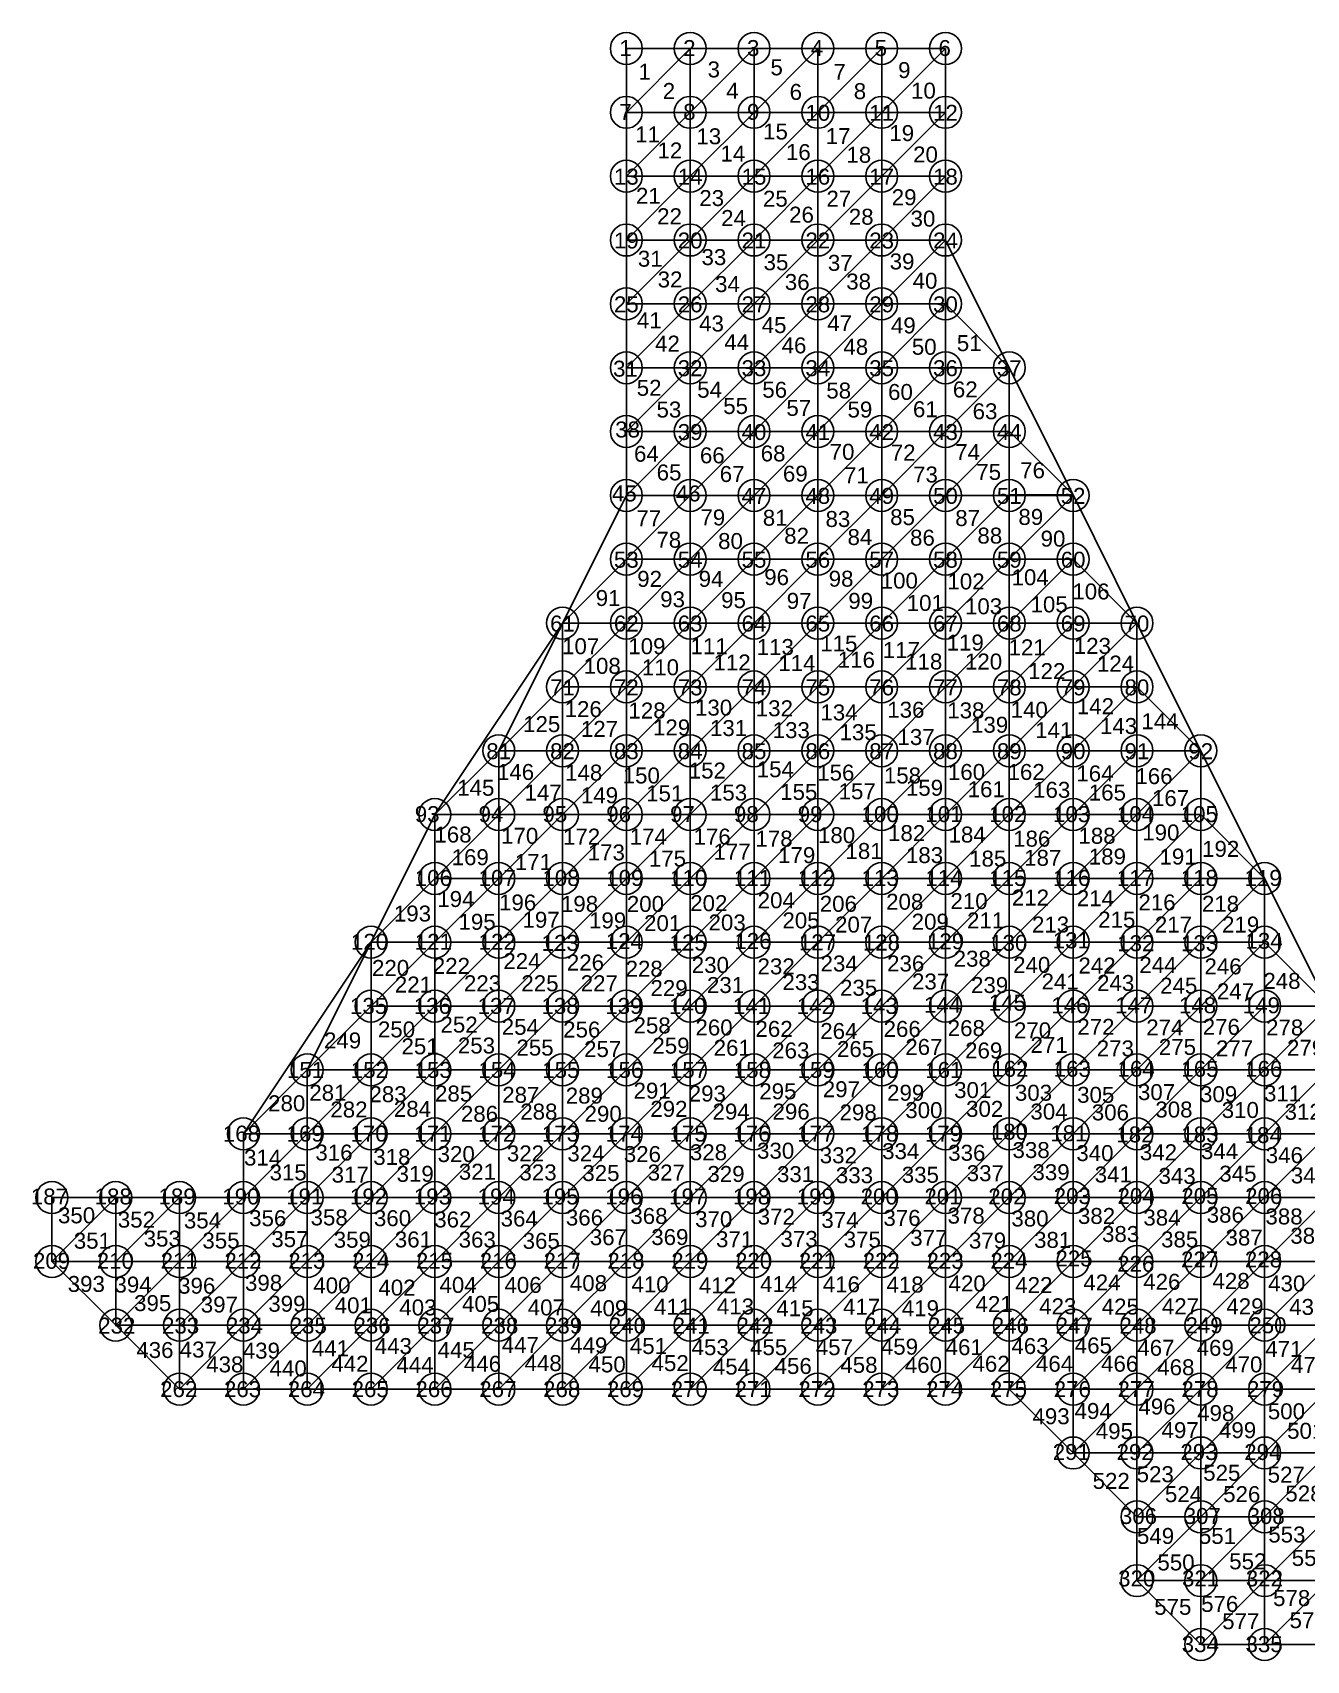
# Model space of a CAD drawing. Header units: inches. Extents: x -1 to 121, y -17 to 101.
# Drawn here: x -1.2 to 78.6, y -1 to 101 of the extents above; entities that cross this region are included whole.
import ezdxf

# ---------------------------------------------------------------- set-up
doc = ezdxf.new("R2010")
doc.units = ezdxf.units.IN
doc.header["$MEASUREMENT"] = 0
for name, color, linetype in [('ELEMENTO TRIANGULAR', 7, 'Continuous'), ('NODE', 7, 'Continuous'), ('NÚMERO DO ELEMENTO', 7, 'Continuous'), ('NÚMERO DOS NÓS', 7, 'Continuous')]:
    doc.layers.add(name, color=color, linetype=linetype)
doc.styles.get("Standard").update_dxf_attribs({"font": 'arial.ttf'})

msp = doc.modelspace()

# ---------------------------------------------------------------- linework, layer by layer
at = {"layer": 'ELEMENTO TRIANGULAR'}
for p, q in [((56, 88), (60, 80)), ((60, 80), (64, 72.03)), ((36, 72), (32, 64)), ((64, 72.03), (68, 64)), ((24, 52), (32, 64)), ((32, 64), (28, 56)), ((68, 64), (72, 56)), ((72, 56), (76, 48)), ((24, 52), (20, 44)), ((76, 48), (80, 40)), ((12, 32), (20, 44)), ((20, 44), (16, 36))]:
    msp.add_line(p, q, dxfattribs=at)
for points in [[(40, 100), (36, 96), (36, 100), (40, 100)], [(40, 100), (40, 96), (36, 96), (40, 100)], [(44, 100), (40, 96), (40, 100), (44, 100)], [(44, 100), (44, 96), (40, 96), (44, 100)], [(48, 100), (44, 96), (44, 100), (48, 100)], [(48, 100), (48, 96), (44, 96), (48, 100)], [(52, 100), (48, 96), (48, 100), (52, 100)], [(52, 100), (52, 96), (48, 96), (52, 100)], [(56, 100), (52, 96), (52, 100), (56, 100)], [(56, 100), (56, 96), (52, 96), (56, 100)], [(40, 96), (36, 92), (36, 96), (40, 96)], [(40, 96), (40, 92), (36, 92), (40, 96)], [(44, 96), (40, 92), (40, 96), (44, 96)], [(44, 96), (44, 92), (40, 92), (44, 96)], [(48, 96), (44, 92), (44, 96), (48, 96)], [(48, 96), (48, 92), (44, 92), (48, 96)], [(52, 96), (48, 92), (48, 96), (52, 96)], [(52, 96), (52, 92), (48, 92), (52, 96)], [(56, 96), (52, 92), (52, 96), (56, 96)], [(56, 96), (56, 92), (52, 92), (56, 96)], [(40, 92), (36, 88), (36, 92), (40, 92)], [(40, 92), (40, 88), (36, 88), (40, 92)], [(44, 92), (40, 88), (40, 92), (44, 92)], [(44, 92), (44, 88), (40, 88), (44, 92)], [(48, 92), (44, 88), (44, 92), (48, 92)], [(48, 92), (48, 88), (44, 88), (48, 92)], [(52, 92), (48, 88), (48, 92), (52, 92)], [(52, 92), (52, 88), (48, 88), (52, 92)], [(56, 92), (52, 88), (52, 92), (56, 92)], [(56, 92), (56, 88), (52, 88), (56, 92)], [(40, 88), (36, 84), (36, 88), (40, 88)], [(40, 88), (40, 84), (36, 84), (40, 88)], [(44, 88), (40, 84), (40, 88), (44, 88)], [(44, 88), (44, 84), (40, 84), (44, 88)], [(48, 88), (44, 84), (44, 88), (48, 88)], [(48, 88), (48, 84), (44, 84), (48, 88)], [(52, 88), (48, 84), (48, 88), (52, 88)], [(52, 88), (52, 84), (48, 84), (52, 88)], [(56, 88), (52, 84), (52, 88), (56, 88)], [(56, 88), (56, 84), (52, 84), (56, 88)], [(40, 84), (36, 80), (36, 84), (40, 84)], [(40, 84), (40, 80), (36, 80), (40, 84)], [(44, 84), (40, 80), (40, 84), (44, 84)], [(44, 84), (44, 80), (40, 80), (44, 84)], [(48, 84), (44, 80), (44, 84), (48, 84)], [(48, 84), (48, 80), (44, 80), (48, 84)], [(52, 84), (48, 80), (48, 84), (52, 84)], [(52, 84), (52, 80), (48, 80), (52, 84)], [(56, 84), (52, 80), (52, 84), (56, 84)], [(56, 84), (56, 80), (52, 80), (56, 84)], [(60, 80), (56, 80), (56, 84), (60, 80)], [(40, 80), (36, 76), (36, 80), (40, 80)], [(40, 80), (40, 76), (36, 76), (40, 80)], [(44, 80), (40, 76), (40, 80), (44, 80)], [(44, 80), (44, 76), (40, 76), (44, 80)], [(48, 80), (44, 76), (44, 80), (48, 80)], [(48, 80), (48, 76), (44, 76), (48, 80)], [(52, 80), (48, 76), (48, 80), (52, 80)], [(52, 80), (52, 76), (48, 76), (52, 80)], [(56, 80), (52, 76), (52, 80), (56, 80)], [(56, 80), (56, 76), (52, 76), (56, 80)], [(60, 80), (56, 76), (56, 80), (60, 80)], [(60, 80), (60, 76), (56, 76), (60, 80)], [(40, 76), (36, 72), (36, 76), (40, 76)], [(40, 76), (40, 72), (36, 72), (40, 76)], [(44, 76), (40, 72), (40, 76), (44, 76)], [(44, 76), (44, 72), (40, 72), (44, 76)], [(48, 76), (44, 72), (44, 76), (48, 76)], [(48, 76), (48, 72), (44, 72), (48, 76)], [(52, 76), (48, 72), (48, 76), (52, 76)], [(52, 76), (52, 72), (48, 72), (52, 76)], [(56, 76), (52, 72), (52, 76), (56, 76)], [(56, 76), (56, 72), (52, 72), (56, 76)], [(60, 76), (56, 72), (56, 76), (60, 76)], [(60, 76), (60, 72), (56, 72), (60, 76)], [(64, 72.03), (60, 72.03), (60, 76.03), (64, 72.03)], [(40, 72), (36, 68), (36, 72), (40, 72)], [(40, 72), (40, 68), (36, 68), (40, 72)], [(44, 72), (40, 68), (40, 72), (44, 72)], [(44, 72), (44, 68), (40, 68), (44, 72)], [(48, 72), (44, 68), (44, 72), (48, 72)], [(48, 72), (48, 68), (44, 68), (48, 72)], [(52, 72), (48, 68), (48, 72), (52, 72)], [(52, 72), (52, 68), (48, 68), (52, 72)], [(56, 72), (52, 68), (52, 72), (56, 72)], [(56, 72), (56, 68), (52, 68), (56, 72)], [(60, 72), (56, 68), (56, 72), (60, 72)], [(60, 72), (60, 68), (56, 68), (60, 72)], [(64, 72), (60, 68), (60, 72), (64, 72)], [(64, 72), (64, 68), (60, 68), (64, 72)], [(36, 68), (36, 64), (32, 64), (36, 68)], [(40, 68), (36, 64), (36, 68), (40, 68)], [(40, 68), (40, 64), (36, 64), (40, 68)], [(44, 68), (40, 64), (40, 68), (44, 68)], [(44, 68), (44, 64), (40, 64), (44, 68)], [(48, 68), (44, 64), (44, 68), (48, 68)], [(48, 68), (48, 64), (44, 64), (48, 68)], [(52, 68), (48, 64), (48, 68), (52, 68)], [(52, 68), (52, 64), (48, 64), (52, 68)], [(56, 68), (52, 64), (52, 68), (56, 68)], [(56, 68), (56, 64), (52, 64), (56, 68)], [(60, 68), (56, 64), (56, 68), (60, 68)], [(60, 68), (60, 64), (56, 64), (60, 68)], [(64, 68), (60, 64), (60, 68), (64, 68)], [(64, 68), (64, 64), (60, 64), (64, 68)], [(68, 64), (64, 64), (64, 68), (68, 64)], [(36, 64), (32, 60), (32, 64), (36, 64)], [(36, 64), (36, 60), (32, 60), (36, 64)], [(40, 64), (36, 60), (36, 64), (40, 64)], [(40, 64), (40, 60), (36, 60), (40, 64)], [(44, 64), (40, 60), (40, 64), (44, 64)], [(44, 64), (44, 60), (40, 60), (44, 64)], [(48, 64), (44, 60), (44, 64), (48, 64)], [(48, 64), (48, 60), (44, 60), (48, 64)], [(52, 64), (48, 60), (48, 64), (52, 64)], [(52, 64), (52, 60), (48, 60), (52, 64)], [(56, 64), (52, 60), (52, 64), (56, 64)], [(56, 64), (56, 60), (52, 60), (56, 64)], [(60, 64), (56, 60), (56, 64), (60, 64)], [(60, 64), (60, 60), (56, 60), (60, 64)], [(64, 64), (60, 60), (60, 64), (64, 64)], [(64, 64), (64, 60), (60, 60), (64, 64)], [(68, 64), (64, 60), (64, 64), (68, 64)], [(68, 64), (68, 60), (64, 60), (68, 64)], [(32, 60), (32, 56), (28, 56), (32, 60)], [(36, 60), (32, 56), (32, 60), (36, 60)], [(36, 60), (36, 56), (32, 56), (36, 60)], [(40, 60), (36, 56), (36, 60), (40, 60)], [(40, 60), (40, 56), (36, 56), (40, 60)], [(44, 60), (40, 56), (40, 60), (44, 60)], [(44, 60), (44, 56), (40, 56), (44, 60)], [(48, 60), (44, 56), (44, 60), (48, 60)], [(48, 60), (48, 56), (44, 56), (48, 60)], [(52, 60), (48, 56), (48, 60), (52, 60)], [(52, 60), (52, 56), (48, 56), (52, 60)], [(56, 60), (52, 56), (52, 60), (56, 60)], [(56, 60), (56, 56), (52, 56), (56, 60)], [(60, 60), (56, 56), (56, 60), (60, 60)], [(60, 60), (60, 56), (56, 56), (60, 60)], [(64, 60), (60, 56), (60, 60), (64, 60)], [(64, 60), (64, 56), (60, 56), (64, 60)], [(68, 60), (64, 56), (64, 60), (68, 60)], [(68, 60), (68, 56), (64, 56), (68, 60)], [(72, 56), (68, 56), (68, 60), (72, 56)], [(28, 56), (28, 52), (24, 52), (28, 56)], [(32, 56), (28, 52), (28, 56), (32, 56)], [(32, 56), (32, 52), (28, 52), (32, 56)], [(36, 56), (32, 52), (32, 56), (36, 56)], [(36, 56), (36, 52), (32, 52), (36, 56)], [(40, 56), (36, 52), (36, 56), (40, 56)], [(40, 56), (40, 52), (36, 52), (40, 56)], [(44, 56), (40, 52), (40, 56), (44, 56)], [(44, 56), (44, 52), (40, 52), (44, 56)], [(48, 56), (44, 52), (44, 56), (48, 56)], [(48, 56), (48, 52), (44, 52), (48, 56)], [(52, 56), (48, 52), (48, 56), (52, 56)], [(52, 56), (52, 52), (48, 52), (52, 56)], [(56, 56), (52, 52), (52, 56), (56, 56)], [(56, 56), (56, 52), (52, 52), (56, 56)], [(60, 56), (56, 52), (56, 56), (60, 56)], [(60, 56), (60, 52), (56, 52), (60, 56)], [(64, 56), (60, 52), (60, 56), (64, 56)], [(64, 56), (64, 52), (60, 52), (64, 56)], [(68, 56), (64, 52), (64, 56), (68, 56)], [(68, 56), (68, 52), (64, 52), (68, 56)], [(72, 56), (68, 52), (68, 56), (72, 56)], [(72, 56), (72, 52), (68, 52), (72, 56)], [(28, 52), (24, 48), (24, 52), (28, 52)], [(28, 52), (28, 48), (24, 48), (28, 52)], [(32, 52), (28, 48), (28, 52), (32, 52)], [(32, 52), (32, 48), (28, 48), (32, 52)], [(36, 52), (32, 48), (32, 52), (36, 52)], [(36, 52), (36, 48), (32, 48), (36, 52)], [(40, 52), (36, 48), (36, 52), (40, 52)], [(40, 52), (40, 48), (36, 48), (40, 52)], [(44, 52), (40, 48), (40, 52), (44, 52)], [(44, 52), (44, 48), (40, 48), (44, 52)], [(48, 52), (44, 48), (44, 52), (48, 52)], [(48, 52), (48, 48), (44, 48), (48, 52)], [(52, 52), (48, 48), (48, 52), (52, 52)], [(52, 52), (52, 48), (48, 48), (52, 52)], [(56, 52), (52, 48), (52, 52), (56, 52)], [(56, 52), (56, 48), (52, 48), (56, 52)], [(60, 52), (56, 48), (56, 52), (60, 52)], [(60, 52), (60, 48), (56, 48), (60, 52)], [(64, 52), (60, 48), (60, 52), (64, 52)], [(64, 52), (64, 48), (60, 48), (64, 52)], [(68, 52), (64, 48), (64, 52), (68, 52)], [(68, 52), (68, 48), (64, 48), (68, 52)], [(72, 52), (68, 48), (68, 52), (72, 52)], [(72, 52), (72, 48), (68, 48), (72, 52)], [(76, 48), (72, 48), (72, 52), (76, 48)], [(24, 48), (24, 44), (20, 44), (24, 48)], [(28, 48), (24, 44), (24, 48), (28, 48)], [(28, 48), (28, 44), (24, 44), (28, 48)], [(32, 48), (28, 44), (28, 48), (32, 48)], [(32, 48), (32, 44), (28, 44), (32, 48)], [(36, 48), (32, 44), (32, 48), (36, 48)], [(36, 48), (36, 44), (32, 44), (36, 48)], [(40, 48), (36, 44), (36, 48), (40, 48)], [(40, 48), (40, 44), (36, 44), (40, 48)], [(40, 48), (36, 44), (36, 48), (40, 48)], [(40, 48), (40, 44), (36, 44), (40, 48)], [(44, 48), (40, 44), (40, 48), (44, 48)], [(44, 48), (44, 44), (40, 44), (44, 48)], [(48, 48), (44, 44), (44, 48), (48, 48)], [(48, 48), (48, 44), (44, 44), (48, 48)], [(52, 48), (48, 44), (48, 48), (52, 48)], [(52, 48), (52, 44), (48, 44), (52, 48)], [(56, 48), (52, 44), (52, 48), (56, 48)], [(56, 48), (56, 44), (52, 44), (56, 48)], [(60, 48), (56, 44), (56, 48), (60, 48)], [(60, 48), (60, 44), (56, 44), (60, 48)], [(64, 48), (60, 44), (60, 48), (64, 48)], [(64, 48), (64, 44), (60, 44), (64, 48)], [(68, 48), (64, 44), (64, 48), (68, 48)], [(68, 48), (68, 44), (64, 44), (68, 48)], [(72, 48), (68, 44), (68, 48), (72, 48)], [(72, 48), (72, 44), (68, 44), (72, 48)], [(76, 48), (72, 44), (72, 48), (76, 48)], [(76, 48), (76, 44), (72, 44), (76, 48)], [(24, 44), (20, 40), (20, 44), (24, 44)], [(24, 44), (24, 40), (20, 40), (24, 44)], [(28, 44), (24, 40), (24, 44), (28, 44)], [(28, 44), (28, 40), (24, 40), (28, 44)], [(32, 44), (28, 40), (28, 44), (32, 44)], [(32, 44), (32, 40), (28, 40), (32, 44)], [(36, 44), (32, 40), (32, 44), (36, 44)], [(36, 44), (36, 40), (32, 40), (36, 44)], [(40, 44), (36, 40), (36, 44), (40, 44)], [(40, 44), (40, 40), (36, 40), (40, 44)], [(40, 44), (36, 40), (36, 44), (40, 44)], [(40, 44), (40, 40), (36, 40), (40, 44)], [(44, 44), (40, 40), (40, 44), (44, 44)], [(44, 44), (44, 40), (40, 40), (44, 44)], [(48, 44), (44, 40), (44, 44), (48, 44)], [(48, 44), (48, 40), (44, 40), (48, 44)], [(52, 44), (48, 40), (48, 44), (52, 44)], [(52, 44), (52, 40), (48, 40), (52, 44)], [(56, 44), (52, 40), (52, 44), (56, 44)], [(56, 44), (56, 40), (52, 40), (56, 44)], [(60, 44), (56, 40), (56, 44), (60, 44)], [(60, 44), (60, 40), (56, 40), (60, 44)], [(64, 44), (60, 40), (60, 44), (64, 44)], [(64, 44), (64, 40), (60, 40), (64, 44)], [(68, 44), (64, 40), (64, 44), (68, 44)], [(68, 44), (68, 40), (64, 40), (68, 44)], [(72, 44), (68, 40), (68, 44), (72, 44)], [(72, 44), (72, 40), (68, 40), (72, 44)], [(76, 44), (72, 40), (72, 44), (76, 44)], [(76, 44), (76, 40), (72, 40), (76, 44)], [(80, 40), (76, 40), (76, 44), (80, 40)], [(20, 40), (20, 36), (16, 36), (20, 40)], [(24, 40), (20, 36), (20, 40), (24, 40)], [(24, 40), (24, 36), (20, 36), (24, 40)], [(28, 40), (24, 36), (24, 40), (28, 40)], [(28, 40), (28, 36), (24, 36), (28, 40)], [(32, 40), (28, 36), (28, 40), (32, 40)], [(32, 40), (32, 36), (28, 36), (32, 40)], [(36, 40), (32, 36), (32, 40), (36, 40)], [(36, 40), (36, 36), (32, 36), (36, 40)], [(40, 40), (36, 36), (36, 40), (40, 40)], [(40, 40), (40, 36), (36, 36), (40, 40)], [(40, 40), (36, 36), (36, 40), (40, 40)], [(40, 40), (40, 36), (36, 36), (40, 40)], [(44, 40), (40, 36), (40, 40), (44, 40)], [(44, 40), (44, 36), (40, 36), (44, 40)], [(48, 40), (44, 36), (44, 40), (48, 40)], [(48, 40), (48, 36), (44, 36), (48, 40)], [(52, 40), (48, 36), (48, 40), (52, 40)], [(52, 40), (52, 36), (48, 36), (52, 40)], [(56, 40), (52, 36), (52, 40), (56, 40)], [(56, 40), (56, 36), (52, 36), (56, 40)], [(60, 40), (56, 36), (56, 40), (60, 40)], [(60, 40), (60, 36), (56, 36), (60, 40)], [(64, 40), (60, 36), (60, 40), (64, 40)], [(64, 40), (64, 36), (60, 36), (64, 40)], [(68, 40), (64, 36), (64, 40), (68, 40)], [(68, 40), (68, 36), (64, 36), (68, 40)], [(72, 40), (68, 36), (68, 40), (72, 40)], [(72, 40), (72, 36), (68, 36), (72, 40)], [(76, 40), (72, 36), (72, 40), (76, 40)], [(76, 40), (76, 36), (72, 36), (76, 40)], [(80, 40), (76, 36), (76, 40), (80, 40)], [(80, 40), (80, 36), (76, 36), (80, 40)], [(16, 36), (16, 32), (12, 32), (16, 36)], [(20, 36), (16, 32), (16, 36), (20, 36)], [(20, 36), (20, 32), (16, 32), (20, 36)], [(24, 36), (20, 32), (20, 36), (24, 36)], [(24, 36), (24, 32), (20, 32), (24, 36)], [(28, 36), (24, 32), (24, 36), (28, 36)], [(28, 36), (28, 32), (24, 32), (28, 36)], [(32, 36), (28, 32), (28, 36), (32, 36)], [(32, 36), (32, 32), (28, 32), (32, 36)], [(36, 36), (32, 32), (32, 36), (36, 36)], [(36, 36), (36, 32), (32, 32), (36, 36)], [(40, 36), (36, 32), (36, 36), (40, 36)], [(40, 36), (40, 32), (36, 32), (40, 36)], [(40, 36), (36, 32), (36, 36), (40, 36)], [(40, 36), (40, 32), (36, 32), (40, 36)], [(44, 36), (40, 32), (40, 36), (44, 36)], [(44, 36), (44, 32), (40, 32), (44, 36)], [(48, 36), (44, 32), (44, 36), (48, 36)], [(48, 36), (48, 32), (44, 32), (48, 36)], [(52, 36), (48, 32), (48, 36), (52, 36)], [(52, 36), (52, 32), (48, 32), (52, 36)], [(56, 36), (52, 32), (52, 36), (56, 36)], [(56, 36), (56, 32), (52, 32), (56, 36)], [(60, 36), (56, 32), (56, 36), (60, 36)], [(60, 36), (60, 32), (56, 32), (60, 36)], [(64, 36), (60, 32), (60, 36), (64, 36)], [(64, 36), (64, 32), (60, 32), (64, 36)], [(68, 36), (64, 32), (64, 36), (68, 36)], [(68, 36), (68, 32), (64, 32), (68, 36)], [(72, 36), (68, 32), (68, 36), (72, 36)], [(72, 36), (72, 32), (68, 32), (72, 36)], [(76, 36), (72, 32), (72, 36), (76, 36)], [(76, 36), (76, 32), (72, 32), (76, 36)], [(80, 36), (76, 32), (76, 36), (80, 36)], [(80, 36), (80, 32), (76, 32), (80, 36)], [(16, 32), (12, 28), (12, 32), (16, 32)], [(16, 32), (16, 28), (12, 28), (16, 32)], [(20, 32), (16, 28), (16, 32), (20, 32)], [(20, 32), (20, 28), (16, 28), (20, 32)], [(24, 32), (20, 28), (20, 32), (24, 32)], [(24, 32), (24, 28), (20, 28), (24, 32)], [(28, 32), (24, 28), (24, 32), (28, 32)], [(28, 32), (28, 28), (24, 28), (28, 32)], [(32, 32), (28, 28), (28, 32), (32, 32)], [(32, 32), (32, 28), (28, 28), (32, 32)], [(36, 32), (32, 28), (32, 32), (36, 32)], [(36, 32), (36, 28), (32, 28), (36, 32)], [(40, 32), (36, 28), (36, 32), (40, 32)], [(40, 32), (40, 28), (36, 28), (40, 32)], [(40, 32), (36, 28), (36, 32), (40, 32)], [(40, 32), (40, 28), (36, 28), (40, 32)], [(44, 32), (40, 28), (40, 32), (44, 32)], [(44, 32), (44, 28), (40, 28), (44, 32)], [(48, 32), (44, 28), (44, 32), (48, 32)], [(48, 32), (48, 28), (44, 28), (48, 32)], [(52, 32), (48, 28), (48, 32), (52, 32)], [(52, 32), (52, 28), (48, 28), (52, 32)], [(56, 32), (52, 28), (52, 32), (56, 32)], [(56, 32), (56, 28), (52, 28), (56, 32)], [(60, 32), (56, 28), (56, 32), (60, 32)], [(60, 32), (60, 28), (56, 28), (60, 32)], [(64, 32), (60, 28), (60, 32), (64, 32)], [(64, 32), (64, 28), (60, 28), (64, 32)], [(68, 32), (64, 28), (64, 32), (68, 32)], [(68, 32), (68, 28), (64, 28), (68, 32)], [(72, 32), (68, 28), (68, 32), (72, 32)], [(72, 32), (72, 28), (68, 28), (72, 32)], [(76, 32), (72, 28), (72, 32), (76, 32)], [(76, 32), (76, 28), (72, 28), (76, 32)], [(80, 32), (76, 28), (76, 32), (80, 32)], [(80, 32), (80, 28), (76, 28), (80, 32)], [(4, 28), (0, 24), (0, 28), (4, 28)], [(4, 28), (4, 24), (0, 24), (4, 28)], [(8, 28), (4, 24), (4, 28), (8, 28)], [(8, 28), (8, 24), (4, 24), (8, 28)], [(12, 28), (8, 24), (8, 28), (12, 28)], [(12, 28), (12, 24), (8, 24), (12, 28)], [(16, 28), (12, 24), (12, 28), (16, 28)], [(16, 28), (16, 24), (12, 24), (16, 28)], [(20, 28), (16, 24), (16, 28), (20, 28)], [(20, 28), (20, 24), (16, 24), (20, 28)], [(24, 28), (20, 24), (20, 28), (24, 28)], [(24, 28), (24, 24), (20, 24), (24, 28)], [(28, 28), (24, 24), (24, 28), (28, 28)], [(28, 28), (28, 24), (24, 24), (28, 28)], [(32, 28), (28, 24), (28, 28), (32, 28)], [(32, 28), (32, 24), (28, 24), (32, 28)], [(36, 28), (32, 24), (32, 28), (36, 28)], [(36, 28), (36, 24), (32, 24), (36, 28)], [(40, 28), (36, 24), (36, 28), (40, 28)], [(40, 28), (40, 24), (36, 24), (40, 28)], [(40, 28), (36, 24), (36, 28), (40, 28)], [(40, 28), (40, 24), (36, 24), (40, 28)], [(44, 28), (40, 24), (40, 28), (44, 28)], [(44, 28), (44, 24), (40, 24), (44, 28)], [(48, 28), (44, 24), (44, 28), (48, 28)], [(48, 28), (48, 24), (44, 24), (48, 28)], [(52, 28), (48, 24), (48, 28), (52, 28)], [(52, 28), (52, 24), (48, 24), (52, 28)], [(56, 28), (52, 24), (52, 28), (56, 28)], [(56, 28), (56, 24), (52, 24), (56, 28)], [(60, 28), (56, 24), (56, 28), (60, 28)], [(60, 28), (60, 24), (56, 24), (60, 28)], [(64, 28), (60, 24), (60, 28), (64, 28)], [(64, 28), (64, 24), (60, 24), (64, 28)], [(68, 28), (64, 24), (64, 28), (68, 28)], [(68, 28), (68, 24), (64, 24), (68, 28)], [(72, 28), (68, 24), (68, 28), (72, 28)], [(72, 28), (72, 24), (68, 24), (72, 28)], [(76, 28), (72, 24), (72, 28), (76, 28)], [(76, 28), (76, 24), (72, 24), (76, 28)], [(80, 28), (76, 24), (76, 28), (80, 28)], [(80, 28), (80, 24), (76, 24), (80, 28)], [(0, 24), (4, 24), (4, 20), (0, 24)], [(8, 24), (4, 20), (4, 24), (8, 24)], [(8, 24), (8, 20), (4, 20), (8, 24)], [(12, 24), (8, 20), (8, 24), (12, 24)], [(12, 24), (12, 20), (8, 20), (12, 24)], [(16, 24), (12, 20), (12, 24), (16, 24)], [(16, 24), (16, 20), (12, 20), (16, 24)], [(20, 24), (16, 20), (16, 24), (20, 24)], [(20, 24), (20, 20), (16, 20), (20, 24)], [(24, 24), (20, 20), (20, 24), (24, 24)], [(24, 24), (24, 20), (20, 20), (24, 24)], [(28, 24), (24, 20), (24, 24), (28, 24)], [(28, 24), (28, 20), (24, 20), (28, 24)], [(32, 24), (28, 20), (28, 24), (32, 24)], [(32, 24), (32, 20), (28, 20), (32, 24)], [(36, 24), (32, 20), (32, 24), (36, 24)], [(36, 24), (36, 20), (32, 20), (36, 24)], [(40, 24), (36, 20), (36, 24), (40, 24)], [(40, 24), (40, 20), (36, 20), (40, 24)], [(40, 24), (36, 20), (36, 24), (40, 24)], [(40, 24), (40, 20), (36, 20), (40, 24)], [(44, 24), (40, 20), (40, 24), (44, 24)], [(44, 24), (44, 20), (40, 20), (44, 24)], [(48, 24), (44, 20), (44, 24), (48, 24)], [(48, 24), (48, 20), (44, 20), (48, 24)], [(52, 24), (48, 20), (48, 24), (52, 24)], [(52, 24), (52, 20), (48, 20), (52, 24)], [(56, 24), (52, 20), (52, 24), (56, 24)], [(56, 24), (56, 20), (52, 20), (56, 24)], [(60, 24), (56, 20), (56, 24), (60, 24)], [(60, 24), (60, 20), (56, 20), (60, 24)], [(64, 24), (60, 20), (60, 24), (64, 24)], [(64, 24), (64, 20), (60, 20), (64, 24)], [(68, 24), (64, 20), (64, 24), (68, 24)], [(68, 24), (68, 20), (64, 20), (68, 24)], [(72, 24), (68, 20), (68, 24), (72, 24)], [(72, 24), (72, 20), (68, 20), (72, 24)], [(76, 24), (72, 20), (72, 24), (76, 24)], [(76, 24), (76, 20), (72, 20), (76, 24)], [(80, 24), (76, 20), (76, 24), (80, 24)], [(80, 24), (80, 20), (76, 20), (80, 24)], [(4, 20), (8, 20), (8, 16), (4, 20)], [(12, 20), (8, 16), (8, 20), (12, 20)], [(12, 20), (12, 16), (8, 16), (12, 20)], [(16, 20), (12, 16), (12, 20), (16, 20)], [(16, 20), (16, 16), (12, 16), (16, 20)], [(20, 20), (16, 16), (16, 20), (20, 20)], [(20, 20), (20, 16), (16, 16), (20, 20)], [(24, 20), (20, 16), (20, 20), (24, 20)], [(24, 20), (24, 16), (20, 16), (24, 20)], [(28, 20), (24, 16), (24, 20), (28, 20)], [(28, 20), (28, 16), (24, 16), (28, 20)], [(32, 20), (28, 16), (28, 20), (32, 20)], [(32, 20), (32, 16), (28, 16), (32, 20)], [(36, 20), (32, 16), (32, 20), (36, 20)], [(36, 20), (36, 16), (32, 16), (36, 20)], [(40, 20), (36, 16), (36, 20), (40, 20)], [(40, 20), (40, 16), (36, 16), (40, 20)], [(44, 20), (40, 16), (40, 20), (44, 20)], [(44, 20), (44, 16), (40, 16), (44, 20)], [(48, 20), (44, 16), (44, 20), (48, 20)], [(48, 20), (48, 16), (44, 16), (48, 20)], [(52, 20), (48, 16), (48, 20), (52, 20)], [(52, 20), (52, 16), (48, 16), (52, 20)], [(56, 20), (52, 16), (52, 20), (56, 20)], [(56, 20), (56, 16), (52, 16), (56, 20)], [(60, 20), (56, 16), (56, 20), (60, 20)], [(60, 20), (60, 16), (56, 16), (60, 20)], [(64, 20), (60, 16), (60, 20), (64, 20)], [(64, 20), (64, 16), (60, 16), (64, 20)], [(68, 20), (64, 16), (64, 20), (68, 20)], [(68, 20), (68, 16), (64, 16), (68, 20)], [(72, 20), (68, 16), (68, 20), (72, 20)], [(72, 20), (72, 16), (68, 16), (72, 20)], [(76, 20), (72, 16), (72, 20), (76, 20)], [(76, 20), (76, 16), (72, 16), (76, 20)], [(80, 20), (76, 16), (76, 20), (80, 20)], [(80, 20), (80, 16), (76, 16), (80, 20)], [(60, 16), (64, 16), (64, 12), (60, 16)], [(68, 16), (64, 12), (64, 16), (68, 16)], [(68, 16), (68, 12), (64, 12), (68, 16)], [(72, 16), (68, 12), (68, 16), (72, 16)], [(72, 16), (72, 12), (68, 12), (72, 16)], [(76, 16), (72, 12), (72, 16), (76, 16)], [(76, 16), (76, 12), (72, 12), (76, 16)], [(80, 16), (76, 12), (76, 16), (80, 16)], [(80, 16), (80, 12), (76, 12), (80, 16)], [(64, 12), (68, 12), (68, 8), (64, 12)], [(72, 12), (68, 8), (68, 12), (72, 12)], [(72, 12), (72, 8), (68, 8), (72, 12)], [(76, 12), (72, 8), (72, 12), (76, 12)], [(76, 12), (76, 8), (72, 8), (76, 12)], [(80, 12), (76, 8), (76, 12), (80, 12)], [(80, 12), (80, 8), (76, 8), (80, 12)], [(72, 8), (68, 4), (68, 8), (72, 8)], [(72, 8), (72, 4), (68, 4), (72, 8)], [(76, 8), (72, 4), (72, 8), (76, 8)], [(76, 8), (76, 4), (72, 4), (76, 8)], [(80, 8), (76, 4), (76, 8), (80, 8)], [(80, 8), (80, 4), (76, 4), (80, 8)], [(68, 4), (72, 4), (72, 0), (68, 4)], [(76, 4), (72, 0), (72, 4), (76, 4)], [(76, 4), (76, 0), (72, 0), (76, 4)], [(80, 4), (76, 0), (76, 4), (80, 4)], [(80, 4), (80, 0), (76, 0), (80, 4)]]:
    msp.add_lwpolyline(points, dxfattribs=at)
at = {"layer": 'NODE'}
for centre in [(36, 100), (40, 100), (44, 100), (48, 100), (52, 100), (56, 100), (36, 96), (40, 96), (44, 96), (48, 96), (52, 96), (56, 96), (36, 92), (40, 92), (44, 92), (48, 92), (52, 92), (56, 92), (36, 88), (40, 88), (44, 88), (48, 88), (52, 88), (56, 88), (36, 84), (40, 84), (44, 84), (48, 84), (52, 84), (56, 84), (36, 80), (40, 80), (44, 80), (48, 80), (52, 80), (56, 80), (60, 80), (36, 76), (40, 76), (44, 76), (48, 76), (52, 76), (56, 76), (60, 76), (36, 72), (40, 72), (44, 72), (48, 72), (52, 72), (56, 72), (60, 72), (64, 72), (36, 68), (40, 68), (44, 68), (48, 68), (52, 68), (56, 68), (60, 68), (64, 68), (32, 64), (36, 64), (40, 64), (44, 64), (48, 64), (52, 64), (56, 64), (60, 64), (64, 64), (68, 64), (32, 60), (36, 60), (40, 60), (44, 60), (48, 60), (52, 60), (56, 60), (60, 60), (64, 60), (68, 60), (28, 56), (32, 56), (36, 56), (40, 56), (44, 56), (48, 56), (52, 56), (56, 56), (60, 56), (64, 56), (68, 56), (72, 56), (24, 52), (28, 52), (32, 52), (36, 52), (40, 52), (44, 52), (48, 52), (52, 52), (56, 52), (60, 52), (64, 52), (68, 52), (72, 52), (24, 48), (28, 48), (32, 48), (36, 48), (40, 48), (44, 48), (48, 48), (52, 48), (56, 48), (60, 48), (64, 48), (68, 48), (72, 48), (76, 48), (20, 44), (24, 44), (28, 44), (32, 44), (36, 44), (40, 44), (44, 44), (48, 44), (52, 44), (56, 44), (60, 44), (64, 44), (68, 44), (72, 44), (76, 44), (20, 40), (24, 40), (28, 40), (32, 40), (36, 40), (40, 40), (44, 40), (48, 40), (52, 40), (56, 40), (60, 40), (64, 40), (68, 40), (72, 40), (76, 40), (16, 36), (20, 36), (24, 36), (28, 36), (32, 36), (36, 36), (40, 36), (44, 36), (48, 36), (52, 36), (56, 36), (60, 36), (64, 36), (68, 36), (72, 36), (76, 36), (12, 32), (16, 32), (20, 32), (24, 32), (28, 32), (32, 32), (36, 32), (40, 32), (44, 32), (48, 32), (52, 32), (56, 32), (60, 32), (64, 32), (68, 32), (72, 32), (76, 32), (0, 28), (4, 28), (8, 28), (12, 28), (16, 28), (20, 28), (24, 28), (28, 28), (32, 28), (36, 28), (40, 28), (44, 28), (48, 28), (52, 28), (56, 28), (60, 28), (64, 28), (68, 28), (72, 28), (76, 28), (0, 24), (4, 24), (8, 24), (12, 24), (16, 24), (20, 24), (24, 24), (28, 24), (32, 24), (36, 24), (40, 24), (44, 24), (48, 24), (52, 24), (56, 24), (60, 24), (64, 24), (68, 24), (72, 24), (76, 24), (4, 20), (8, 20), (12, 20), (16, 20), (20, 20), (24, 20), (28, 20), (32, 20), (36, 20), (40, 20), (44, 20), (48, 20), (52, 20), (56, 20), (60, 20), (64, 20), (68, 20), (72, 20), (76, 20), (8, 16), (12, 16), (16, 16), (20, 16), (24, 16), (28, 16), (32, 16), (36, 16), (40, 16), (44, 16), (48, 16), (52, 16), (56, 16), (60, 16), (64, 16), (68, 16), (72, 16), (76, 16), (64, 12), (68, 12), (72, 12), (76, 12), (68, 8), (72, 8), (76, 8), (68, 4), (72, 4), (76, 4), (72, 0), (76, 0)]:
    msp.add_circle(centre, 1, dxfattribs=at)

# ---------------------------------------------------------------- texts
at = {"layer": 'NÚMERO DO ELEMENTO'}
for s, p in [('1', (36.76, 98.05)), ('3', (41.09, 98.19)), ('5', (45.03, 98.32)), ('7', (48.98, 98.04)), ('9', (53.03, 98.15)), ('2', (38.28, 96.84)), ('4', (42.26, 96.85)), ('6', (46.23, 96.78)), ('8', (50.25, 96.83)), ('10', (53.84, 96.86)), ('11', (36.55, 94.12)), ('13', (40.39, 94)), ('15', (44.57, 94.3)), ('17', (48.49, 94.01)), ('19', (52.48, 94.2)), ('12', (37.95, 93.11)), ('14', (41.9, 92.92)), ('16', (46, 93.01)), ('18', (49.79, 92.84)), ('20', (53.97, 92.86)), ('21', (36.6, 90.27)), ('23', (40.57, 90.13)), ('25', (44.56, 90.09)), ('27', (48.54, 90.09)), ('29', (52.63, 90.18)), ('22', (37.93, 88.99)), ('24', (41.94, 88.88)), ('26', (46.2, 89.09)), ('28', (49.94, 88.96)), ('30', (53.81, 88.84)), ('31', (36.72, 86.33)), ('33', (40.71, 86.43)), ('35', (44.6, 86.11)), ('37', (48.63, 86.07)), ('39', (52.5, 86.16)), ('32', (37.96, 85.03)), ('34', (41.56, 84.74)), ('36', (45.93, 84.87)), ('38', (49.78, 84.9)), ('40', (53.94, 84.95)), ('41', (36.66, 82.47)), ('43', (40.56, 82.27)), ('45', (44.48, 82.17)), ('47', (48.59, 82.29)), ('49', (52.58, 82.15)), ('42', (37.8, 81.01)), ('44', (42.14, 81.1)), ('46', (45.73, 80.9)), ('48', (49.6, 80.81)), ('50', (53.89, 80.81)), ('51', (56.71, 81.04)), ('52', (36.65, 78.24)), ('54', (40.44, 78.12)), ('56', (44.52, 78.12)), ('58', (48.53, 78.07)), ('60', (52.4, 77.98)), ('62', (56.46, 78.14)), ('53', (37.89, 76.88)), ('55', (42.07, 77.1)), ('57', (46.03, 76.98)), ('59', (49.86, 76.88)), ('61', (53.96, 76.9)), ('63', (57.7, 76.77)), ('64', (36.48, 74.11)), ('66', (40.61, 74.01)), ('68', (44.42, 74.13)), ('70', (48.74, 74.23)), ('72', (52.57, 74.18)), ('74', (56.61, 74.21)), ('65', (37.9, 72.94)), ('67', (41.85, 72.84)), ('69', (45.81, 72.86)), ('71', (49.64, 72.76)), ('73', (53.97, 72.81)), ('75', (57.93, 72.97)), ('76', (60.68, 73.07)), ('77', (36.63, 70.07)), ('79', (40.64, 70.12)), ('81', (44.55, 70.1)), ('83', (48.48, 70.02)), ('85', (52.53, 70.14)), ('87', (56.61, 70.08)), ('89', (60.57, 70.15)), ('78', (37.88, 68.72)), ('80', (41.75, 68.64)), ('82', (45.89, 68.97)), ('84', (49.86, 68.89)), ('86', (53.78, 68.85)), ('88', (58, 68.98)), ('90', (61.96, 68.79)), ('96', (44.64, 66.38)), ('104', (60.14, 66.37)), ('92', (36.68, 66.27)), ('94', (40.53, 66.27)), ('98', (48.68, 66.28)), ('100', (51.94, 66.16)), ('102', (56.12, 66.11)), ('106', (63.95, 65.48)), ('91', (34.08, 65.07)), ('93', (38.12, 64.99)), ('95', (41.94, 64.94)), ('97', (46.05, 64.89)), ('99', (49.91, 64.89)), ('101', (53.57, 64.76)), ('103', (57.22, 64.55)), ('105', (61.33, 64.67)), ('119', (56.07, 62.28)), ('107', (31.97, 62.05)), ('109', (36.12, 62.05)), ('111', (40.02, 62.05)), ('113', (44.17, 62)), ('115', (48.15, 62.22)), ('117', (52.07, 61.81)), ('121', (59.95, 61.98)), ('123', (64.04, 62.07)), ('108', (33.32, 60.82)), ('110', (36.97, 60.73)), ('112', (41.46, 61.03)), ('114', (45.52, 60.99)), ('116', (49.25, 61.2)), ('118', (53.47, 61.09)), ('120', (57.22, 61.09)), ('122', (61.18, 60.49)), ('124', (65.49, 60.96)), ('130', (40.3, 58.2)), ('132', (44.11, 58.16)), ('142', (64.23, 58.29)), ('125', (29.53, 57.17)), ('126', (32.13, 58.11)), ('128', (36.13, 58.02)), ('134', (48.16, 57.9)), ('136', (52.35, 58.07)), ('138', (56.11, 58.03)), ('139', (57.6, 57.13)), ('140', (60.08, 58.07)), ('144', (68.28, 57.35)), ('127', (33.15, 56.87)), ('129', (37.67, 56.96)), ('131', (41.24, 56.92)), ('133', (45.17, 56.79)), ('135', (49.36, 56.66)), ('137', (52.99, 56.36)), ('141', (61.62, 56.79)), ('143', (65.68, 57.05)), ('146', (27.89, 54.17)), ('148', (32.16, 54.13)), ('152', (39.91, 54.26)), ('154', (44.17, 54.34)), ('156', (47.96, 54.13)), ('160', (56.15, 54.17)), ('162', (59.89, 54.17)), ('164', (64.2, 54.08)), ('145', (25.4, 53.18)), ('150', (35.77, 53.95)), ('158', (52.14, 53.95)), ('159', (53.52, 53.18)), ('161', (57.39, 53.09)), ('163', (61.49, 53.05)), ('166', (67.9, 53.91)), ('147', (29.62, 52.88)), ('149', (33.15, 52.71)), ('151', (37.24, 52.83)), ('153', (41.24, 52.88)), ('155', (45.64, 52.92)), ('157', (49.3, 52.96)), ('165', (64.98, 52.88)), ('167', (68.94, 52.53)), ('168', (23.97, 50.25)), ('170', (28.15, 50.17)), ('172', (32.03, 50.12)), ('174', (36.21, 50.12)), ('176', (40.21, 50.12)), ('178', (44.09, 49.99)), ('180', (48.01, 50.21)), ('182', (52.4, 50.34)), ('184', (56.19, 50.25)), ('186', (60.24, 49.99)), ('188', (64.33, 50.17)), ('190', (68.33, 50.38)), ('173', (33.58, 49.13)), ('177', (41.46, 49.18)), ('181', (49.73, 49.22)), ('192', (72.08, 49.35)), ('169', (25.05, 48.83)), ('171', (29.01, 48.53)), ('175', (37.41, 48.74)), ('179', (45.51, 48.96)), ('183', (53.52, 48.96)), ('185', (57.48, 48.74)), ('187', (60.93, 48.79)), ('189', (64.98, 48.87)), ('191', (69.41, 48.87)), ('194', (24.15, 46.21)), ('196', (28.02, 45.99)), ('202', (40, 45.95)), ('204', (44.23, 46.13)), ('206', (48.12, 45.91)), ('208', (52.28, 46.04)), ('210', (56.31, 46.08)), ('212', (60.16, 46.3)), ('214', (64.23, 46.26)), ('216', (68.09, 46)), ('218', (72.07, 45.91)), ('193', (21.43, 45.3)), ('197', (29.49, 44.91)), ('198', (31.9, 45.9)), ('200', (36.03, 45.9)), ('215', (65.57, 44.92)), ('195', (25.48, 44.78)), ('199', (33.66, 44.87)), ('201', (37.11, 44.7)), ('203', (41.15, 44.74)), ('205', (45.78, 44.87)), ('207', (49.08, 44.61)), ('209', (53.88, 44.79)), ('211', (57.35, 44.87)), ('213', (61.42, 44.61)), ('217', (69.12, 44.61)), ('219', (73.33, 44.61)), ('220', (20.06, 41.89)), ('222', (23.87, 42.02)), ('224', (28.29, 42.32)), ('226', (32.27, 42.23)), ('228', (35.95, 41.84)), ('230', (40.1, 42.08)), ('232', (44.22, 41.99)), ('234', (48.17, 42.17)), ('236', (52.34, 42.17)), ('238', (56.51, 42.47)), ('240', (60.24, 42.08)), ('242', (64.33, 42.04)), ('244', (68.15, 42.08)), ('246', (72.23, 41.99)), ('221', (21.49, 40.85)), ('223', (25.82, 40.93)), ('225', (29.42, 40.93)), ('227', (33.14, 40.93)), ('231', (41.05, 40.82)), ('233', (45.78, 41)), ('237', (53.9, 41.04)), ('239', (57.6, 40.82)), ('241', (62.02, 41.04)), ('243', (65.5, 40.95)), ('248', (75.92, 41.08)), ('229', (37.51, 40.63)), ('235', (49.39, 40.65)), ('245', (69.45, 40.78)), ('247', (73.01, 40.43)), ('250', (20.43, 38.04)), ('252', (24.35, 38.34)), ('254', (28.19, 38.2)), ('256', (32.04, 38.03)), ('258', (36.45, 38.29)), ('260', (40.33, 38.16)), ('262', (44.09, 38.07)), ('264', (48.15, 37.94)), ('266', (52.12, 38.07)), ('268', (56.14, 38.12)), ('270', (60.29, 37.98)), ('272', (64.26, 38.2)), ('274', (68.58, 38.16)), ('276', (72.12, 38.2)), ('278', (76.09, 38.16)), ('249', (17.05, 37.35)), ('251', (21.91, 36.98)), ('253', (25.44, 37.03)), ('255', (29.11, 36.9)), ('257', (33.35, 36.81)), ('259', (37.63, 37.02)), ('261', (41.47, 36.89)), ('265', (49.2, 36.81)), ('267', (53.48, 36.94)), ('271', (61.33, 37.07)), ('273', (65.48, 36.85)), ('275', (69.37, 36.94)), ('277', (72.95, 36.85)), ('279', (77.4, 36.89)), ('263', (45.14, 36.72)), ('269', (57.23, 36.72)), ('281', (16.13, 34.07)), ('283', (19.9, 33.98)), ('285', (24.01, 34.02)), ('287', (28.22, 33.94)), ('289', (32.2, 33.89)), ('291', (36.45, 34.2)), ('293', (39.91, 34.02)), ('295', (44.33, 34.16)), ('297', (48.31, 34.29)), ('299', (52.34, 34.07)), ('301', (56.54, 34.24)), ('303', (60.35, 34.07)), ('305', (64.25, 33.94)), ('307', (68.06, 34.11)), ('309', (71.95, 33.98)), ('311', (75.96, 34.03)), ('280', (13.55, 33.41)), ('282', (17.45, 33.02)), ('284', (21.43, 33.06)), ('286', (25.63, 32.75)), ('288', (29.35, 32.89)), ('290', (33.38, 32.75)), ('292', (37.5, 33.06)), ('294', (41.4, 32.89)), ('296', (45.16, 32.89)), ('298', (49.36, 32.84)), ('300', (53.48, 32.98)), ('302', (57.29, 33.06)), ('304', (61.32, 32.89)), ('306', (65.17, 32.84)), ('308', (69.15, 33.02)), ('310', (73.31, 32.99)), ('312', (77.25, 32.88)), ('314', (12.04, 30.01)), ('316', (16.51, 30.32)), ('318', (20.14, 30.05)), ('320', (24.17, 30.23)), ('322', (28.51, 30.27)), ('324', (32.3, 30.27)), ('326', (35.84, 30.23)), ('328', (39.98, 30.34)), ('330', (44.19, 30.44)), ('332', (48.12, 30.15)), ('334', (52.03, 30.41)), ('336', (56.17, 30.31)), ('338', (60.2, 30.48)), ('340', (64.2, 30.29)), ('342', (68.18, 30.34)), ('344', (72.01, 30.41)), ('346', (76.07, 30.16)), ('315', (13.64, 29.08)), ('317', (17.53, 28.94)), ('319', (21.6, 28.99)), ('321', (25.5, 29.12)), ('323', (29.3, 29.08)), ('325', (33.24, 29.04)), ('327', (37.34, 29.07)), ('329', (41.08, 28.98)), ('331', (45.44, 28.97)), ('333', (49.13, 28.9)), ('335', (53.26, 28.93)), ('337', (57.33, 29.03)), ('339', (61.45, 29.09)), ('341', (65.35, 28.95)), ('343', (69.35, 28.86)), ('345', (73.16, 29)), ('347', (77.64, 28.89)), ('350', (0.38, 26.39)), ('352', (4.13, 26.12)), ('354', (8.27, 26.07)), ('356', (12.36, 26.21)), ('358', (16.21, 26.26)), ('360', (20.18, 26.21)), ('362', (23.96, 26.13)), ('364', (28.12, 26.19)), ('366', (32.21, 26.25)), ('368', (36.25, 26.35)), ('370', (40.31, 26.15)), ('372', (44.23, 26.31)), ('374', (48.22, 26.1)), ('376', (52.11, 26.23)), ('378', (56.13, 26.37)), ('380', (60.13, 26.19)), ('382', (64.3, 26.35)), ('384', (68.4, 26.25)), ('386', (72.37, 26.43)), ('388', (76.05, 26.32)), ('351', (1.37, 24.8)), ('353', (5.75, 24.93)), ('355', (9.43, 24.81)), ('357', (13.75, 24.9)), ('359', (17.66, 24.86)), ('361', (21.49, 24.88)), ('363', (25.49, 24.87)), ('365', (29.5, 24.79)), ('367', (33.71, 25.02)), ('369', (37.56, 25.03)), ('371', (41.62, 24.89)), ('373', (45.66, 24.91)), ('375', (49.62, 24.87)), ('377', (53.79, 24.98)), ('379', (57.47, 24.81)), ('381', (61.55, 24.85)), ('383', (65.81, 25.22)), ('385', (69.51, 24.88)), ('387', (73.55, 25)), ('389', (77.61, 25.11)), ('393', (0.99, 22.09)), ('394', (3.92, 22.05)), ('396', (7.91, 21.98)), ('398', (12.1, 22.16)), ('400', (16.38, 22)), ('402', (20.46, 21.86)), ('404', (24.29, 22.03)), ('406', (28.36, 22.03)), ('408', (32.46, 22.14)), ('410', (36.32, 22.07)), ('412', (40.54, 22)), ('414', (44.38, 22.08)), ('416', (48.31, 22.07)), ('418', (52.3, 22.05)), ('420', (56.19, 22.12)), ('422', (60.37, 22.02)), ('424', (64.64, 22.18)), ('426', (68.39, 22.23)), ('428', (72.73, 22.28)), ('430', (76.22, 22.12)), ('395', (5.15, 20.89)), ('397', (9.33, 20.8)), ('399', (13.56, 20.85)), ('401', (17.72, 20.75)), ('403', (21.77, 20.62)), ('405', (25.7, 20.84)), ('407', (29.82, 20.62)), ('409', (33.73, 20.57)), ('411', (37.73, 20.66)), ('413', (41.67, 20.68)), ('415', (45.4, 20.57)), ('417', (49.58, 20.66)), ('419', (53.26, 20.57)), ('421', (57.88, 20.83)), ('423', (61.87, 20.69)), ('425', (65.79, 20.67)), ('427', (69.56, 20.69)), ('429', (73.6, 20.69)), ('431', (77.54, 20.65)), ('436', (5.29, 17.95)), ('437', (8.01, 17.98)), ('439', (11.96, 17.91)), ('441', (16.29, 18.06)), ('443', (20.23, 18.2)), ('445', (24.17, 17.95)), ('447', (28.19, 18.27)), ('449', (32.48, 18.24)), ('451', (36.22, 18.2)), ('453', (40.09, 18.13)), ('455', (43.75, 18.13)), ('457', (47.87, 18.13)), ('459', (51.95, 18.16)), ('461', (56.01, 18.13)), ('463', (60.13, 18.2)), ('465', (64.1, 18.24)), ('467', (68.02, 18.09)), ('469', (71.74, 18.09)), ('471', (76.04, 18.02)), ('438', (9.67, 17.05)), ('440', (13.64, 16.8)), ('442', (17.51, 17.09)), ('444', (21.59, 17.02)), ('446', (25.82, 17.09)), ('448', (29.62, 17.13)), ('450', (33.63, 17.05)), ('452', (37.58, 17.13)), ('454', (41.42, 16.91)), ('456', (45.29, 16.95)), ('458', (49.41, 17.02)), ('460', (53.45, 17.02)), ('462', (57.69, 17.09)), ('464', (61.67, 17.09)), ('466', (65.75, 17.09)), ('468', (69.27, 16.87)), ('470', (73.53, 17.05)), ('472', (77.65, 17.02)), ('496', (68.09, 14.41)), ('493', (61.45, 13.8)), ('494', (64.09, 14.13)), ('498', (71.77, 14)), ('500', (76.2, 14.11)), ('495', (65.42, 12.87)), ('497', (69.54, 12.93)), ('499', (73.14, 12.93)), ('501', (77.41, 12.89)), ('525', (72.15, 10.26)), ('522', (65.22, 9.75)), ('523', (67.98, 10.17)), ('527', (76.19, 10.14)), ('524', (69.75, 8.92)), ('526', (73.4, 8.92)), ('528', (77.3, 8.96)), ('549', (68, 6.3)), ('551', (71.88, 6.3)), ('553', (76.23, 6.39)), ('550', (69.28, 4.64)), ('552', (73.78, 4.71)), ('554', (77.7, 4.92)), ('578', (76.53, 2.41)), ('575', (69.08, 1.86)), ('576', (72.02, 2.04)), ('577', (73.34, 0.96)), ('579', (77.56, 1.02))]:
    msp.add_text(s, height=1, dxfattribs=at).set_placement(p)
at = {"layer": 'NÚMERO DOS NÓS'}
for s, p in [('1', (35.56, 99.53)), ('2', (39.56, 99.53)), ('3', (43.56, 99.53)), ('4', (47.56, 99.53)), ('5', (51.56, 99.53)), ('6', (55.56, 99.53)), ('7', (35.56, 95.53)), ('8', (39.56, 95.53)), ('9', (43.56, 95.53)), ('10', (47.22, 95.47)), ('11', (51.22, 95.47)), ('12', (55.22, 95.47)), ('13', (35.22, 91.47)), ('14', (39.22, 91.47)), ('15', (43.22, 91.47)), ('16', (47.22, 91.47)), ('17', (51.22, 91.47)), ('18', (55.22, 91.47)), ('19', (35.22, 87.47)), ('20', (39.22, 87.47)), ('21', (43.22, 87.47)), ('22', (47.22, 87.47)), ('23', (51.22, 87.47)), ('24', (55.22, 87.47)), ('25', (35.22, 83.47)), ('26', (39.22, 83.47)), ('27', (43.22, 83.47)), ('28', (47.22, 83.47)), ('29', (51.22, 83.47)), ('30', (55.22, 83.47)), ('31', (35.17, 79.44)), ('32', (39.22, 79.47)), ('33', (43.22, 79.47)), ('34', (47.22, 79.47)), ('35', (51.22, 79.47)), ('36', (55.22, 79.47)), ('37', (59.22, 79.47)), ('38', (35.3, 75.63)), ('39', (39.22, 75.47)), ('40', (43.22, 75.47)), ('41', (47.22, 75.47)), ('42', (51.22, 75.47)), ('43', (55.22, 75.47)), ('44', (59.22, 75.47)), ('45', (35.1, 71.62)), ('46', (39.1, 71.62)), ('47', (43.22, 71.47)), ('48', (47.22, 71.47)), ('49', (51.22, 71.47)), ('50', (55.22, 71.47)), ('51', (59.22, 71.47)), ('52', (63.22, 71.47)), ('53', (35.22, 67.47)), ('54', (39.22, 67.47)), ('55', (43.22, 67.47)), ('56', (47.22, 67.47)), ('57', (51.22, 67.47)), ('58', (55.22, 67.47)), ('59', (59.22, 67.47)), ('60', (63.22, 67.47)), ('61', (31.22, 63.47)), ('62', (35.22, 63.47)), ('63', (39.22, 63.47)), ('64', (43.22, 63.47)), ('65', (47.22, 63.47)), ('66', (51.22, 63.47)), ('67', (55.22, 63.47)), ('68', (59.22, 63.47)), ('69', (63.22, 63.47)), ('70', (67.22, 63.47)), ('71', (31.22, 59.47)), ('72', (35.22, 59.47)), ('73', (39.22, 59.47)), ('74', (43.22, 59.47)), ('75', (47.22, 59.47)), ('76', (51.22, 59.47)), ('77', (55.22, 59.47)), ('78', (59.22, 59.47)), ('79', (63.22, 59.47)), ('80', (67.22, 59.47)), ('81', (27.22, 55.47)), ('82', (31.22, 55.47)), ('83', (35.22, 55.47)), ('84', (39.22, 55.47)), ('85', (43.22, 55.47)), ('86', (47.22, 55.47)), ('87', (51.22, 55.47)), ('88', (55.22, 55.47)), ('89', (59.22, 55.47)), ('90', (63.22, 55.47)), ('91', (67.22, 55.47)), ('92', (71.22, 55.47)), ('93', (22.74, 51.53)), ('94', (26.74, 51.53)), ('95', (30.74, 51.53)), ('96', (34.74, 51.53)), ('97', (38.74, 51.53)), ('98', (42.74, 51.53)), ('99', (46.74, 51.53)), ('100', (50.74, 51.53)), ('101', (54.74, 51.53)), ('102', (58.74, 51.53)), ('103', (62.74, 51.53)), ('104', (66.74, 51.53)), ('105', (70.74, 51.53)), ('106', (22.74, 47.53)), ('107', (26.74, 47.53)), ('108', (30.74, 47.53)), ('109', (34.74, 47.53)), ('110', (38.74, 47.53)), ('111', (42.74, 47.53)), ('112', (46.74, 47.53)), ('113', (50.74, 47.53)), ('114', (54.74, 47.53)), ('115', (58.74, 47.53)), ('116', (62.74, 47.53)), ('117', (66.74, 47.53)), ('118', (70.74, 47.53)), ('119', (74.74, 47.53)), ('120', (18.74, 43.53)), ('121', (22.74, 43.53)), ('122', (26.74, 43.53)), ('123', (30.69, 43.46)), ('124', (34.71, 43.57)), ('125', (38.71, 43.48)), ('126', (42.77, 43.58)), ('127', (46.81, 43.5)), ('128', (50.82, 43.48)), ('129', (54.84, 43.56)), ('130', (58.8, 43.46)), ('131', (62.72, 43.62)), ('132', (66.76, 43.44)), ('133', (70.76, 43.44)), ('134', (74.8, 43.59)), ('135', (18.68, 39.51)), ('136', (22.68, 39.51)), ('137', (26.68, 39.51)), ('138', (30.68, 39.51)), ('139', (34.68, 39.51)), ('140', (38.68, 39.51)), ('141', (42.68, 39.51)), ('142', (46.68, 39.51)), ('143', (50.68, 39.51)), ('144', (54.65, 39.58)), ('145', (58.71, 39.71)), ('146', (62.63, 39.55)), ('147', (66.63, 39.55)), ('148', (70.63, 39.55)), ('149', (74.63, 39.55)), ('151', (14.73, 35.5)), ('152', (18.73, 35.5)), ('153', (22.73, 35.5)), ('154', (26.73, 35.5)), ('155', (30.73, 35.5)), ('156', (34.73, 35.5)), ('157', (38.73, 35.5)), ('158', (42.73, 35.5)), ('159', (46.73, 35.5)), ('160', (50.73, 35.5)), ('161', (54.73, 35.5)), ('162', (58.87, 35.57)), ('163', (62.78, 35.57)), ('164', (66.78, 35.57)), ('165', (70.78, 35.57)), ('166', (74.78, 35.57)), ('180', (58.84, 31.63)), ('168', (10.71, 31.51)), ('169', (14.71, 31.51)), ('170', (18.71, 31.51)), ('171', (22.71, 31.51)), ('172', (26.71, 31.51)), ('173', (30.71, 31.51)), ('174', (34.71, 31.51)), ('175', (38.71, 31.51)), ('176', (42.71, 31.51)), ('177', (46.71, 31.51)), ('178', (50.71, 31.51)), ('179', (54.71, 31.51)), ('181', (62.57, 31.53)), ('182', (66.71, 31.46)), ('183', (70.78, 31.46)), ('184', (74.75, 31.42)), ('187', (-1.32, 27.57)), ('188', (2.68, 27.57)), ('189', (6.68, 27.57)), ('190', (10.68, 27.57)), ('191', (14.68, 27.57)), ('192', (18.68, 27.57)), ('193', (22.68, 27.57)), ('194', (26.68, 27.57)), ('195', (30.68, 27.57)), ('196', (34.68, 27.57)), ('197', (38.68, 27.57)), ('198', (42.68, 27.57)), ('199', (46.68, 27.57)), ('200', (50.68, 27.57)), ('201', (54.68, 27.57)), ('202', (58.68, 27.57)), ('203', (62.78, 27.6)), ('204', (66.78, 27.6)), ('205', (70.78, 27.6)), ('206', (74.78, 27.6)), ('209', (-1.19, 23.54)), ('210', (2.81, 23.54)), ('211', (6.81, 23.54)), ('212', (10.81, 23.54)), ('213', (14.81, 23.54)), ('214', (18.81, 23.54)), ('215', (22.81, 23.54)), ('216', (26.81, 23.54)), ('217', (30.81, 23.54)), ('218', (34.81, 23.54)), ('219', (38.81, 23.54)), ('220', (42.81, 23.54)), ('221', (46.81, 23.54)), ('222', (50.81, 23.54)), ('223', (54.81, 23.54)), ('224', (58.81, 23.54)), ('225', (62.89, 23.69)), ('227', (70.76, 23.63)), ('228', (74.76, 23.63)), ('226', (66.76, 23.35)), ('232', (2.9, 19.48)), ('233', (6.9, 19.48)), ('234', (10.9, 19.48)), ('235', (14.9, 19.48)), ('236', (18.9, 19.48)), ('237', (22.9, 19.48)), ('238', (26.9, 19.48)), ('239', (30.9, 19.48)), ('240', (34.9, 19.48)), ('241', (38.9, 19.48)), ('242', (42.9, 19.48)), ('243', (46.9, 19.48)), ('244', (50.9, 19.48)), ('245', (54.9, 19.48)), ('246', (58.9, 19.48)), ('247', (62.9, 19.48)), ('248', (66.9, 19.48)), ('249', (71.04, 19.5)), ('250', (75.04, 19.5)), ('262', (6.78, 15.5)), ('263', (10.78, 15.5)), ('264', (14.78, 15.5)), ('265', (18.78, 15.5)), ('266', (22.78, 15.5)), ('267', (26.78, 15.5)), ('268', (30.78, 15.5)), ('269', (34.78, 15.5)), ('270', (38.78, 15.5)), ('271', (42.78, 15.5)), ('272', (46.78, 15.5)), ('273', (50.78, 15.5)), ('274', (54.78, 15.5)), ('275', (58.78, 15.5)), ('276', (62.78, 15.5)), ('277', (66.78, 15.5)), ('278', (70.78, 15.5)), ('279', (74.89, 15.5)), ('291', (62.72, 11.56)), ('292', (66.72, 11.56)), ('293', (70.72, 11.56)), ('294', (74.72, 11.56)), ('306', (66.93, 7.55)), ('307', (70.93, 7.55)), ('308', (74.93, 7.55)), ('320', (66.82, 3.64)), ('321', (70.82, 3.64)), ('322', (74.82, 3.64)), ('334', (70.8, -0.48)), ('335', (74.8, -0.48))]:
    msp.add_text(s, height=1, dxfattribs=at).set_placement(p)

doc.saveas('drawing.dxf')
